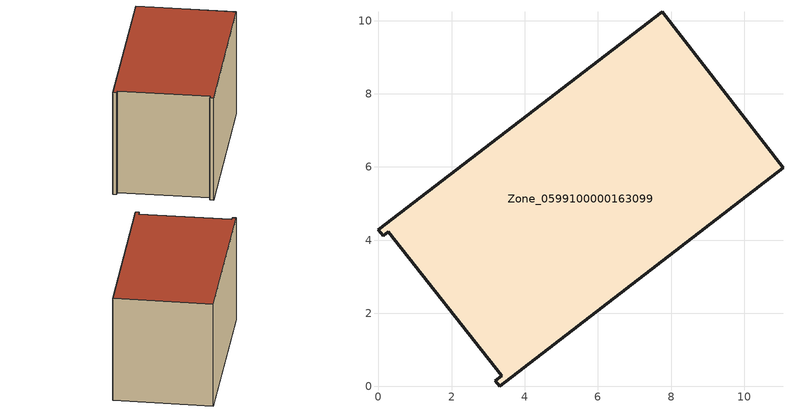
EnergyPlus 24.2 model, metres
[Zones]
Zone_0599100000163099
 floor ground (C_G): 3.37,0.3 0.27,4.22 0.13,4.12 0,4.29 7.76,10.25 11.06,5.97 3.31,0 3.19,0.16 z0
 wall outside (C_F): 3.31,0 11.06,5.97 7.76,10.25 0,4.29 0.13,4.12 0.27,4.22 3.37,0.3 3.19,0.16 3.31,0 z0:6.18
 roof outside (C_R): 0.27,4.22 3.37,0.3 3.19,0.16 3.31,0 11.06,5.97 7.76,10.25 0,4.29 0.13,4.12 z6.18
[BUILDING]
Pand.0599100000163099: North Axis=0; Terrain=City; Loads Convergence Tolerance Value=0.04; Temperature Convergence Tolerance Value=0.4; Solar Distribution=FullExterior; Maximum Number of Warmup Days=25; Minimum Number of Warmup Days=1
[Site:Location]
Rotterdam.The.Hague.AP_ZH_NLD Design_Conditions: Latitude=51.96; Longitude=4.45; Time Zone=1; Elevation=-4.5
[SITE:GROUNDTEMPERATURE:BUILDINGSURFACE]
18, 18, 18, 18, 18, 18, 18, 18, 18, 18, 18, 18
[MATERIAL] Thermal Absorptance=0.9; Solar Absorptance=0.7; Visible Absorptance=0.7
Name | Roughness | Thickness | Conductivity | Density | Specific Heat
G.TI.1975-1991 | MediumSmooth | 0.15 | 0.288461 | 540 | 1210
F.TI.1975-1991 | Rough | 0.3 | 0.230769 | 1920 | 840
R.TI.1975-1991 | MediumRough | 0.2 | 0.153846 | 1500 | 1000
[CONSTRUCTION]
C_G: G.TI.1975-1991
C_F: F.TI.1975-1991
C_R: R.TI.1975-1991
[ZONE]
Zone_0599100000163099: Type=1; Multiplier=1; Ceiling Height=Autocalculate; Volume=Autocalculate; Floor Area=autocalculate; Part of Total Floor Area=Yes
[ZONEINFILTRATION:DESIGNFLOWRATE]
Infil_Zone_0599100000163099: Zone or ZoneList or Space or SpaceList=Zone_0599100000163099; Schedule=AlwaysOn; Design Flow Rate Calculation Method=Flow/Area; Flow Rate per Floor Area=0.003; Constant Term Coefficient=1; Temperature Term Coefficient=0; Velocity Term Coefficient=0; Velocity Squared Term Coefficient=0
[HVACTEMPLATE:ZONE:IDEALLOADSAIRSYSTEM]
Zone_0599100000163099: Maximum Heating Supply Air Temperature=50; Minimum Cooling Supply Air Temperature=13; Maximum Heating Supply Air Humidity Ratio=0.0156; Minimum Cooling Supply Air Humidity Ratio=0.0077; Heating Limit=NoLimit; Cooling Limit=NoLimit; Dehumidification Control Type=ConstantSensibleHeatRatio; Cooling Sensible Heat Ratio=0.7; Dehumidification Setpoint=60; Humidification Control Type=None; Humidification Setpoint=30; Outdoor Air Method=None; Outdoor Air Flow Rate per Person=0.00944; Outdoor Air Flow Rate per Zone Floor Area=0; Outdoor Air Flow Rate per Zone=0; Demand Controlled Ventilation Type=None; Outdoor Air Economizer Type=NoEconomizer; Heat Recovery Type=None; Sensible Heat Recovery Effectiveness=0.7; Latent Heat Recovery Effectiveness=0.65
[ZONECONTROL:THERMOSTAT]
ThermostatControl_Zone_0599100000163099: Zone or ZoneList=Zone_0599100000163099; Control Type Schedule=DualSetpointControlType; Control 1=Thermostat_Zone_0599100000163099; Temperature Difference Between Cutout And Setpoint=0
[THERMOSTATSETPOINT:DUALSETPOINT]
Thermostat_Zone_0599100000163099: Heating Setpoint Temperature Schedule=HeatingSetpoint_Zone_0599100000163099; Cooling Setpoint Temperature Schedule=CoolingSetpoint_Zone_0599100000163099
[SCHEDULE:COMPACT]
HeatingSetpoint_Zone_0599100000163099: Through: 12/31, For: AllDays, Until: 24:00, 21
CoolingSetpoint_Zone_0599100000163099: Through: 12/31, For: AllDays, Until: 24:00, 24
DualSetpointControlType: Through: 12/31, For: AllDays, Until: 24:00, 4
AlwaysOn: Through: 12/31, For: AllDays, Until: 24:00, 1
